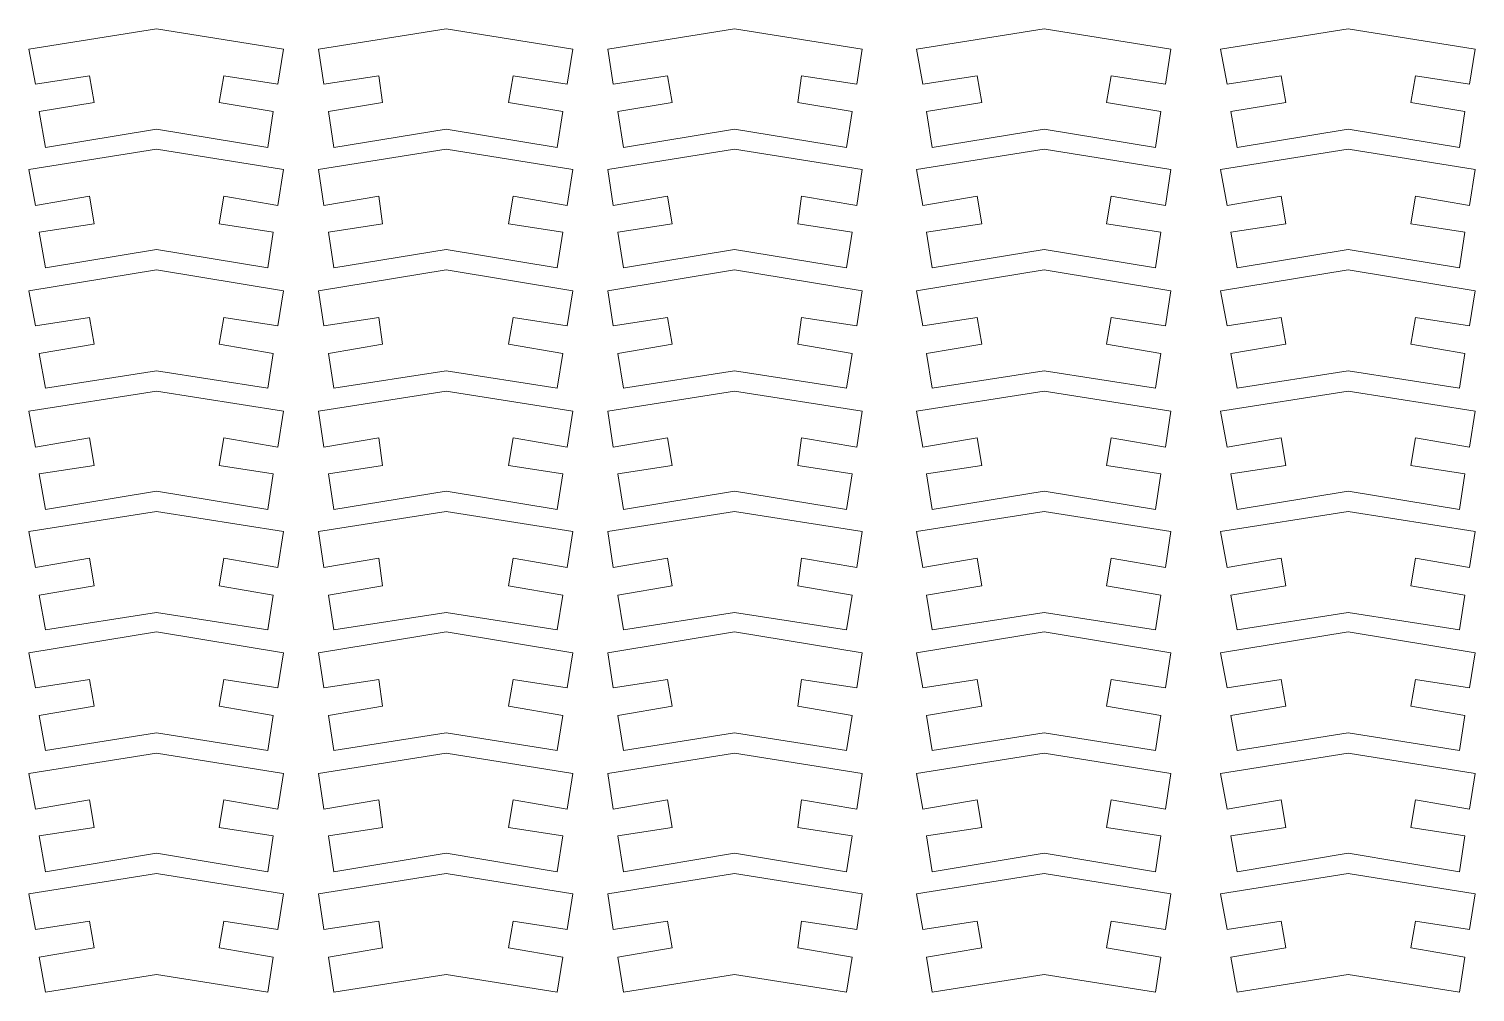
# Model space of a CAD drawing. Header units: centimetres. Extents: x -55.8 to 27.7, y -32.1 to 37.5.
# Drawn here: x 11.93 to 27.67, y 6.29 to 16.77 of the extents above; entities that cross this region are included whole.
import ezdxf

# ---------------------------------------------------------------- set-up
doc = ezdxf.new("R2010")
doc.units = ezdxf.units.CM
doc.header["$MEASUREMENT"] = 0

msp = doc.modelspace()

# ---------------------------------------------------------------- linework, layer by layer
at = {"color": 242, "lineweight": 9}
for points in [[(12.04, 15.875), (12.04, 15.875), (12.64, 15.975), (12.64, 15.975), (12.64, 15.975), (12.64, 15.975), (12.59, 16.265), (12.59, 16.265), (12.59, 16.265), (12.59, 16.265), (12, 16.175), (12, 16.175), (12, 16.175), (12, 16.175), (11.93, 16.555), (11.93, 16.555), (11.93, 16.555), (11.93, 16.555), (13.32, 16.775), (13.32, 16.775), (13.32, 16.775), (13.32, 16.775), (14.7, 16.555), (14.7, 16.555), (14.7, 16.555), (14.7, 16.555), (14.64, 16.175), (14.64, 16.175), (14.64, 16.175), (14.64, 16.175), (14.05, 16.265), (14.05, 16.265), (14.05, 16.265), (14.05, 16.265), (14, 15.975), (14, 15.975), (14, 15.975), (14, 15.975), (14.59, 15.875), (14.59, 15.875), (14.59, 15.875), (14.59, 15.875), (14.53, 15.485), (14.53, 15.485), (14.53, 15.485), (14.53, 15.485), (13.32, 15.685), (13.32, 15.685), (13.32, 15.685), (13.32, 15.685), (12.11, 15.485), (12.11, 15.485), (12.11, 15.485), (12.11, 15.485), (12.04, 15.875), (12.04, 15.875)], [(15.19, 15.875), (15.19, 15.875), (15.78, 15.975), (15.78, 15.975), (15.78, 15.975), (15.78, 15.975), (15.74, 16.265), (15.74, 16.265), (15.74, 16.265), (15.74, 16.265), (15.14, 16.175), (15.14, 16.175), (15.14, 16.175), (15.14, 16.175), (15.08, 16.555), (15.08, 16.555), (15.08, 16.555), (15.08, 16.555), (16.47, 16.775), (16.47, 16.775), (16.47, 16.775), (16.47, 16.775), (17.85, 16.555), (17.85, 16.555), (17.85, 16.555), (17.85, 16.555), (17.79, 16.175), (17.79, 16.175), (17.79, 16.175), (17.79, 16.175), (17.2, 16.265), (17.2, 16.265), (17.2, 16.265), (17.2, 16.265), (17.15, 15.975), (17.15, 15.975), (17.15, 15.975), (17.15, 15.975), (17.74, 15.875), (17.74, 15.875), (17.74, 15.875), (17.74, 15.875), (17.68, 15.485), (17.68, 15.485), (17.68, 15.485), (17.68, 15.485), (16.47, 15.685), (16.47, 15.685), (16.47, 15.685), (16.47, 15.685), (15.25, 15.485), (15.25, 15.485), (15.25, 15.485), (15.25, 15.485), (15.19, 15.875), (15.19, 15.875)], [(18.34, 15.875), (18.34, 15.875), (18.93, 15.975), (18.93, 15.975), (18.93, 15.975), (18.93, 15.975), (18.88, 16.265), (18.88, 16.265), (18.88, 16.265), (18.88, 16.265), (18.29, 16.175), (18.29, 16.175), (18.29, 16.175), (18.29, 16.175), (18.23, 16.555), (18.23, 16.555), (18.23, 16.555), (18.23, 16.555), (19.61, 16.775), (19.61, 16.775), (19.61, 16.775), (19.61, 16.775), (21, 16.555), (21, 16.555), (21, 16.555), (21, 16.555), (20.94, 16.175), (20.94, 16.175), (20.94, 16.175), (20.94, 16.175), (20.34, 16.265), (20.34, 16.265), (20.34, 16.265), (20.34, 16.265), (20.3, 15.975), (20.3, 15.975), (20.3, 15.975), (20.3, 15.975), (20.89, 15.875), (20.89, 15.875), (20.89, 15.875), (20.89, 15.875), (20.83, 15.485), (20.83, 15.485), (20.83, 15.485), (20.83, 15.485), (19.61, 15.685), (19.61, 15.685), (19.61, 15.685), (19.61, 15.685), (18.4, 15.485), (18.4, 15.485), (18.4, 15.485), (18.4, 15.485), (18.34, 15.875), (18.34, 15.875)], [(21.7, 15.875), (21.7, 15.875), (22.3, 15.975), (22.3, 15.975), (22.3, 15.975), (22.3, 15.975), (22.25, 16.265), (22.25, 16.265), (22.25, 16.265), (22.25, 16.265), (21.66, 16.175), (21.66, 16.175), (21.66, 16.175), (21.66, 16.175), (21.59, 16.555), (21.59, 16.555), (21.59, 16.555), (21.59, 16.555), (22.98, 16.775), (22.98, 16.775), (22.98, 16.775), (22.98, 16.775), (24.36, 16.555), (24.36, 16.555), (24.36, 16.555), (24.36, 16.555), (24.3, 16.175), (24.3, 16.175), (24.3, 16.175), (24.3, 16.175), (23.71, 16.265), (23.71, 16.265), (23.71, 16.265), (23.71, 16.265), (23.66, 15.975), (23.66, 15.975), (23.66, 15.975), (23.66, 15.975), (24.25, 15.875), (24.25, 15.875), (24.25, 15.875), (24.25, 15.875), (24.19, 15.485), (24.19, 15.485), (24.19, 15.485), (24.19, 15.485), (22.98, 15.685), (22.98, 15.685), (22.98, 15.685), (22.98, 15.685), (21.76, 15.485), (21.76, 15.485), (21.76, 15.485), (21.76, 15.485), (21.7, 15.875), (21.7, 15.875)], [(25.01, 15.875), (25.01, 15.875), (25.61, 15.975), (25.61, 15.975), (25.61, 15.975), (25.61, 15.975), (25.56, 16.265), (25.56, 16.265), (25.56, 16.265), (25.56, 16.265), (24.97, 16.175), (24.97, 16.175), (24.97, 16.175), (24.97, 16.175), (24.9, 16.555), (24.9, 16.555), (24.9, 16.555), (24.9, 16.555), (26.29, 16.775), (26.29, 16.775), (26.29, 16.775), (26.29, 16.775), (27.67, 16.555), (27.67, 16.555), (27.67, 16.555), (27.67, 16.555), (27.61, 16.175), (27.61, 16.175), (27.61, 16.175), (27.61, 16.175), (27.02, 16.265), (27.02, 16.265), (27.02, 16.265), (27.02, 16.265), (26.97, 15.975), (26.97, 15.975), (26.97, 15.975), (26.97, 15.975), (27.56, 15.875), (27.56, 15.875), (27.56, 15.875), (27.56, 15.875), (27.5, 15.485), (27.5, 15.485), (27.5, 15.485), (27.5, 15.485), (26.29, 15.685), (26.29, 15.685), (26.29, 15.685), (26.29, 15.685), (25.08, 15.485), (25.08, 15.485), (25.08, 15.485), (25.08, 15.485), (25.01, 15.875), (25.01, 15.875)], [(12.04, 14.565), (12.04, 14.565), (12.64, 14.655), (12.64, 14.655), (12.64, 14.655), (12.64, 14.655), (12.59, 14.955), (12.59, 14.955), (12.59, 14.955), (12.59, 14.955), (12, 14.855), (12, 14.855), (12, 14.855), (12, 14.855), (11.93, 15.245), (11.93, 15.245), (11.93, 15.245), (11.93, 15.245), (13.32, 15.465), (13.32, 15.465), (13.32, 15.465), (13.32, 15.465), (14.7, 15.245), (14.7, 15.245), (14.7, 15.245), (14.7, 15.245), (14.64, 14.855), (14.64, 14.855), (14.64, 14.855), (14.64, 14.855), (14.05, 14.955), (14.05, 14.955), (14.05, 14.955), (14.05, 14.955), (14, 14.655), (14, 14.655), (14, 14.655), (14, 14.655), (14.59, 14.565), (14.59, 14.565), (14.59, 14.565), (14.59, 14.565), (14.53, 14.175), (14.53, 14.175), (14.53, 14.175), (14.53, 14.175), (13.32, 14.375), (13.32, 14.375), (13.32, 14.375), (13.32, 14.375), (12.11, 14.175), (12.11, 14.175), (12.11, 14.175), (12.11, 14.175), (12.04, 14.565), (12.04, 14.565)], [(15.19, 14.565), (15.19, 14.565), (15.78, 14.655), (15.78, 14.655), (15.78, 14.655), (15.78, 14.655), (15.74, 14.955), (15.74, 14.955), (15.74, 14.955), (15.74, 14.955), (15.14, 14.855), (15.14, 14.855), (15.14, 14.855), (15.14, 14.855), (15.08, 15.245), (15.08, 15.245), (15.08, 15.245), (15.08, 15.245), (16.47, 15.465), (16.47, 15.465), (16.47, 15.465), (16.47, 15.465), (17.85, 15.245), (17.85, 15.245), (17.85, 15.245), (17.85, 15.245), (17.79, 14.855), (17.79, 14.855), (17.79, 14.855), (17.79, 14.855), (17.2, 14.955), (17.2, 14.955), (17.2, 14.955), (17.2, 14.955), (17.15, 14.655), (17.15, 14.655), (17.15, 14.655), (17.15, 14.655), (17.74, 14.565), (17.74, 14.565), (17.74, 14.565), (17.74, 14.565), (17.68, 14.175), (17.68, 14.175), (17.68, 14.175), (17.68, 14.175), (16.47, 14.375), (16.47, 14.375), (16.47, 14.375), (16.47, 14.375), (15.25, 14.175), (15.25, 14.175), (15.25, 14.175), (15.25, 14.175), (15.19, 14.565), (15.19, 14.565)], [(18.34, 14.565), (18.34, 14.565), (18.93, 14.655), (18.93, 14.655), (18.93, 14.655), (18.93, 14.655), (18.88, 14.955), (18.88, 14.955), (18.88, 14.955), (18.88, 14.955), (18.29, 14.855), (18.29, 14.855), (18.29, 14.855), (18.29, 14.855), (18.23, 15.245), (18.23, 15.245), (18.23, 15.245), (18.23, 15.245), (19.61, 15.465), (19.61, 15.465), (19.61, 15.465), (19.61, 15.465), (21, 15.245), (21, 15.245), (21, 15.245), (21, 15.245), (20.94, 14.855), (20.94, 14.855), (20.94, 14.855), (20.94, 14.855), (20.34, 14.955), (20.34, 14.955), (20.34, 14.955), (20.34, 14.955), (20.3, 14.655), (20.3, 14.655), (20.3, 14.655), (20.3, 14.655), (20.89, 14.565), (20.89, 14.565), (20.89, 14.565), (20.89, 14.565), (20.83, 14.175), (20.83, 14.175), (20.83, 14.175), (20.83, 14.175), (19.61, 14.375), (19.61, 14.375), (19.61, 14.375), (19.61, 14.375), (18.4, 14.175), (18.4, 14.175), (18.4, 14.175), (18.4, 14.175), (18.34, 14.565), (18.34, 14.565)], [(21.7, 14.565), (21.7, 14.565), (22.3, 14.655), (22.3, 14.655), (22.3, 14.655), (22.3, 14.655), (22.25, 14.955), (22.25, 14.955), (22.25, 14.955), (22.25, 14.955), (21.66, 14.855), (21.66, 14.855), (21.66, 14.855), (21.66, 14.855), (21.59, 15.245), (21.59, 15.245), (21.59, 15.245), (21.59, 15.245), (22.98, 15.465), (22.98, 15.465), (22.98, 15.465), (22.98, 15.465), (24.36, 15.245), (24.36, 15.245), (24.36, 15.245), (24.36, 15.245), (24.3, 14.855), (24.3, 14.855), (24.3, 14.855), (24.3, 14.855), (23.71, 14.955), (23.71, 14.955), (23.71, 14.955), (23.71, 14.955), (23.66, 14.655), (23.66, 14.655), (23.66, 14.655), (23.66, 14.655), (24.25, 14.565), (24.25, 14.565), (24.25, 14.565), (24.25, 14.565), (24.19, 14.175), (24.19, 14.175), (24.19, 14.175), (24.19, 14.175), (22.98, 14.375), (22.98, 14.375), (22.98, 14.375), (22.98, 14.375), (21.76, 14.175), (21.76, 14.175), (21.76, 14.175), (21.76, 14.175), (21.7, 14.565), (21.7, 14.565)], [(25.01, 14.565), (25.01, 14.565), (25.61, 14.655), (25.61, 14.655), (25.61, 14.655), (25.61, 14.655), (25.56, 14.955), (25.56, 14.955), (25.56, 14.955), (25.56, 14.955), (24.97, 14.855), (24.97, 14.855), (24.97, 14.855), (24.97, 14.855), (24.9, 15.245), (24.9, 15.245), (24.9, 15.245), (24.9, 15.245), (26.29, 15.465), (26.29, 15.465), (26.29, 15.465), (26.29, 15.465), (27.67, 15.245), (27.67, 15.245), (27.67, 15.245), (27.67, 15.245), (27.61, 14.855), (27.61, 14.855), (27.61, 14.855), (27.61, 14.855), (27.02, 14.955), (27.02, 14.955), (27.02, 14.955), (27.02, 14.955), (26.97, 14.655), (26.97, 14.655), (26.97, 14.655), (26.97, 14.655), (27.56, 14.565), (27.56, 14.565), (27.56, 14.565), (27.56, 14.565), (27.5, 14.175), (27.5, 14.175), (27.5, 14.175), (27.5, 14.175), (26.29, 14.375), (26.29, 14.375), (26.29, 14.375), (26.29, 14.375), (25.08, 14.175), (25.08, 14.175), (25.08, 14.175), (25.08, 14.175), (25.01, 14.565), (25.01, 14.565)], [(12.04, 13.245), (12.04, 13.245), (12.64, 13.345), (12.64, 13.345), (12.64, 13.345), (12.64, 13.345), (12.59, 13.635), (12.59, 13.635), (12.59, 13.635), (12.59, 13.635), (12, 13.545), (12, 13.545), (12, 13.545), (12, 13.545), (11.93, 13.925), (11.93, 13.925), (11.93, 13.925), (11.93, 13.925), (13.32, 14.155), (13.32, 14.155), (13.32, 14.155), (13.32, 14.155), (14.7, 13.925), (14.7, 13.925), (14.7, 13.925), (14.7, 13.925), (14.64, 13.545), (14.64, 13.545), (14.64, 13.545), (14.64, 13.545), (14.05, 13.635), (14.05, 13.635), (14.05, 13.635), (14.05, 13.635), (14, 13.345), (14, 13.345), (14, 13.345), (14, 13.345), (14.59, 13.245), (14.59, 13.245), (14.59, 13.245), (14.59, 13.245), (14.53, 12.865), (14.53, 12.865), (14.53, 12.865), (14.53, 12.865), (13.32, 13.055), (13.32, 13.055), (13.32, 13.055), (13.32, 13.055), (12.11, 12.865), (12.11, 12.865), (12.11, 12.865), (12.11, 12.865), (12.04, 13.245), (12.04, 13.245)], [(15.19, 13.245), (15.19, 13.245), (15.78, 13.345), (15.78, 13.345), (15.78, 13.345), (15.78, 13.345), (15.74, 13.635), (15.74, 13.635), (15.74, 13.635), (15.74, 13.635), (15.14, 13.545), (15.14, 13.545), (15.14, 13.545), (15.14, 13.545), (15.08, 13.925), (15.08, 13.925), (15.08, 13.925), (15.08, 13.925), (16.47, 14.155), (16.47, 14.155), (16.47, 14.155), (16.47, 14.155), (17.85, 13.925), (17.85, 13.925), (17.85, 13.925), (17.85, 13.925), (17.79, 13.545), (17.79, 13.545), (17.79, 13.545), (17.79, 13.545), (17.2, 13.635), (17.2, 13.635), (17.2, 13.635), (17.2, 13.635), (17.15, 13.345), (17.15, 13.345), (17.15, 13.345), (17.15, 13.345), (17.74, 13.245), (17.74, 13.245), (17.74, 13.245), (17.74, 13.245), (17.68, 12.865), (17.68, 12.865), (17.68, 12.865), (17.68, 12.865), (16.47, 13.055), (16.47, 13.055), (16.47, 13.055), (16.47, 13.055), (15.25, 12.865), (15.25, 12.865), (15.25, 12.865), (15.25, 12.865), (15.19, 13.245), (15.19, 13.245)], [(18.34, 13.245), (18.34, 13.245), (18.93, 13.345), (18.93, 13.345), (18.93, 13.345), (18.93, 13.345), (18.88, 13.635), (18.88, 13.635), (18.88, 13.635), (18.88, 13.635), (18.29, 13.545), (18.29, 13.545), (18.29, 13.545), (18.29, 13.545), (18.23, 13.925), (18.23, 13.925), (18.23, 13.925), (18.23, 13.925), (19.61, 14.155), (19.61, 14.155), (19.61, 14.155), (19.61, 14.155), (21, 13.925), (21, 13.925), (21, 13.925), (21, 13.925), (20.94, 13.545), (20.94, 13.545), (20.94, 13.545), (20.94, 13.545), (20.34, 13.635), (20.34, 13.635), (20.34, 13.635), (20.34, 13.635), (20.3, 13.345), (20.3, 13.345), (20.3, 13.345), (20.3, 13.345), (20.89, 13.245), (20.89, 13.245), (20.89, 13.245), (20.89, 13.245), (20.83, 12.865), (20.83, 12.865), (20.83, 12.865), (20.83, 12.865), (19.61, 13.055), (19.61, 13.055), (19.61, 13.055), (19.61, 13.055), (18.4, 12.865), (18.4, 12.865), (18.4, 12.865), (18.4, 12.865), (18.34, 13.245), (18.34, 13.245)], [(21.7, 13.245), (21.7, 13.245), (22.3, 13.345), (22.3, 13.345), (22.3, 13.345), (22.3, 13.345), (22.25, 13.635), (22.25, 13.635), (22.25, 13.635), (22.25, 13.635), (21.66, 13.545), (21.66, 13.545), (21.66, 13.545), (21.66, 13.545), (21.59, 13.925), (21.59, 13.925), (21.59, 13.925), (21.59, 13.925), (22.98, 14.155), (22.98, 14.155), (22.98, 14.155), (22.98, 14.155), (24.36, 13.925), (24.36, 13.925), (24.36, 13.925), (24.36, 13.925), (24.3, 13.545), (24.3, 13.545), (24.3, 13.545), (24.3, 13.545), (23.71, 13.635), (23.71, 13.635), (23.71, 13.635), (23.71, 13.635), (23.66, 13.345), (23.66, 13.345), (23.66, 13.345), (23.66, 13.345), (24.25, 13.245), (24.25, 13.245), (24.25, 13.245), (24.25, 13.245), (24.19, 12.865), (24.19, 12.865), (24.19, 12.865), (24.19, 12.865), (22.98, 13.055), (22.98, 13.055), (22.98, 13.055), (22.98, 13.055), (21.76, 12.865), (21.76, 12.865), (21.76, 12.865), (21.76, 12.865), (21.7, 13.245), (21.7, 13.245)], [(25.01, 13.245), (25.01, 13.245), (25.61, 13.345), (25.61, 13.345), (25.61, 13.345), (25.61, 13.345), (25.56, 13.635), (25.56, 13.635), (25.56, 13.635), (25.56, 13.635), (24.97, 13.545), (24.97, 13.545), (24.97, 13.545), (24.97, 13.545), (24.9, 13.925), (24.9, 13.925), (24.9, 13.925), (24.9, 13.925), (26.29, 14.155), (26.29, 14.155), (26.29, 14.155), (26.29, 14.155), (27.67, 13.925), (27.67, 13.925), (27.67, 13.925), (27.67, 13.925), (27.61, 13.545), (27.61, 13.545), (27.61, 13.545), (27.61, 13.545), (27.02, 13.635), (27.02, 13.635), (27.02, 13.635), (27.02, 13.635), (26.97, 13.345), (26.97, 13.345), (26.97, 13.345), (26.97, 13.345), (27.56, 13.245), (27.56, 13.245), (27.56, 13.245), (27.56, 13.245), (27.5, 12.865), (27.5, 12.865), (27.5, 12.865), (27.5, 12.865), (26.29, 13.055), (26.29, 13.055), (26.29, 13.055), (26.29, 13.055), (25.08, 12.865), (25.08, 12.865), (25.08, 12.865), (25.08, 12.865), (25.01, 13.245), (25.01, 13.245)], [(12.04, 11.935), (12.04, 11.935), (12.64, 12.025), (12.64, 12.025), (12.64, 12.025), (12.64, 12.025), (12.59, 12.325), (12.59, 12.325), (12.59, 12.325), (12.59, 12.325), (12, 12.225), (12, 12.225), (12, 12.225), (12, 12.225), (11.93, 12.615), (11.93, 12.615), (11.93, 12.615), (11.93, 12.615), (13.32, 12.835), (13.32, 12.835), (13.32, 12.835), (13.32, 12.835), (14.7, 12.615), (14.7, 12.615), (14.7, 12.615), (14.7, 12.615), (14.64, 12.225), (14.64, 12.225), (14.64, 12.225), (14.64, 12.225), (14.05, 12.325), (14.05, 12.325), (14.05, 12.325), (14.05, 12.325), (14, 12.025), (14, 12.025), (14, 12.025), (14, 12.025), (14.59, 11.935), (14.59, 11.935), (14.59, 11.935), (14.59, 11.935), (14.53, 11.545), (14.53, 11.545), (14.53, 11.545), (14.53, 11.545), (13.32, 11.745), (13.32, 11.745), (13.32, 11.745), (13.32, 11.745), (12.11, 11.545), (12.11, 11.545), (12.11, 11.545), (12.11, 11.545), (12.04, 11.935), (12.04, 11.935)], [(15.19, 11.935), (15.19, 11.935), (15.78, 12.025), (15.78, 12.025), (15.78, 12.025), (15.78, 12.025), (15.74, 12.325), (15.74, 12.325), (15.74, 12.325), (15.74, 12.325), (15.14, 12.225), (15.14, 12.225), (15.14, 12.225), (15.14, 12.225), (15.08, 12.615), (15.08, 12.615), (15.08, 12.615), (15.08, 12.615), (16.47, 12.835), (16.47, 12.835), (16.47, 12.835), (16.47, 12.835), (17.85, 12.615), (17.85, 12.615), (17.85, 12.615), (17.85, 12.615), (17.79, 12.225), (17.79, 12.225), (17.79, 12.225), (17.79, 12.225), (17.2, 12.325), (17.2, 12.325), (17.2, 12.325), (17.2, 12.325), (17.15, 12.025), (17.15, 12.025), (17.15, 12.025), (17.15, 12.025), (17.74, 11.935), (17.74, 11.935), (17.74, 11.935), (17.74, 11.935), (17.68, 11.545), (17.68, 11.545), (17.68, 11.545), (17.68, 11.545), (16.47, 11.745), (16.47, 11.745), (16.47, 11.745), (16.47, 11.745), (15.25, 11.545), (15.25, 11.545), (15.25, 11.545), (15.25, 11.545), (15.19, 11.935), (15.19, 11.935)], [(18.34, 11.935), (18.34, 11.935), (18.93, 12.025), (18.93, 12.025), (18.93, 12.025), (18.93, 12.025), (18.88, 12.325), (18.88, 12.325), (18.88, 12.325), (18.88, 12.325), (18.29, 12.225), (18.29, 12.225), (18.29, 12.225), (18.29, 12.225), (18.23, 12.615), (18.23, 12.615), (18.23, 12.615), (18.23, 12.615), (19.61, 12.835), (19.61, 12.835), (19.61, 12.835), (19.61, 12.835), (21, 12.615), (21, 12.615), (21, 12.615), (21, 12.615), (20.94, 12.225), (20.94, 12.225), (20.94, 12.225), (20.94, 12.225), (20.34, 12.325), (20.34, 12.325), (20.34, 12.325), (20.34, 12.325), (20.3, 12.025), (20.3, 12.025), (20.3, 12.025), (20.3, 12.025), (20.89, 11.935), (20.89, 11.935), (20.89, 11.935), (20.89, 11.935), (20.83, 11.545), (20.83, 11.545), (20.83, 11.545), (20.83, 11.545), (19.61, 11.745), (19.61, 11.745), (19.61, 11.745), (19.61, 11.745), (18.4, 11.545), (18.4, 11.545), (18.4, 11.545), (18.4, 11.545), (18.34, 11.935), (18.34, 11.935)], [(21.7, 11.935), (21.7, 11.935), (22.3, 12.025), (22.3, 12.025), (22.3, 12.025), (22.3, 12.025), (22.25, 12.325), (22.25, 12.325), (22.25, 12.325), (22.25, 12.325), (21.66, 12.225), (21.66, 12.225), (21.66, 12.225), (21.66, 12.225), (21.59, 12.615), (21.59, 12.615), (21.59, 12.615), (21.59, 12.615), (22.98, 12.835), (22.98, 12.835), (22.98, 12.835), (22.98, 12.835), (24.36, 12.615), (24.36, 12.615), (24.36, 12.615), (24.36, 12.615), (24.3, 12.225), (24.3, 12.225), (24.3, 12.225), (24.3, 12.225), (23.71, 12.325), (23.71, 12.325), (23.71, 12.325), (23.71, 12.325), (23.66, 12.025), (23.66, 12.025), (23.66, 12.025), (23.66, 12.025), (24.25, 11.935), (24.25, 11.935), (24.25, 11.935), (24.25, 11.935), (24.19, 11.545), (24.19, 11.545), (24.19, 11.545), (24.19, 11.545), (22.98, 11.745), (22.98, 11.745), (22.98, 11.745), (22.98, 11.745), (21.76, 11.545), (21.76, 11.545), (21.76, 11.545), (21.76, 11.545), (21.7, 11.935), (21.7, 11.935)], [(25.01, 11.935), (25.01, 11.935), (25.61, 12.025), (25.61, 12.025), (25.61, 12.025), (25.61, 12.025), (25.56, 12.325), (25.56, 12.325), (25.56, 12.325), (25.56, 12.325), (24.97, 12.225), (24.97, 12.225), (24.97, 12.225), (24.97, 12.225), (24.9, 12.615), (24.9, 12.615), (24.9, 12.615), (24.9, 12.615), (26.29, 12.835), (26.29, 12.835), (26.29, 12.835), (26.29, 12.835), (27.67, 12.615), (27.67, 12.615), (27.67, 12.615), (27.67, 12.615), (27.61, 12.225), (27.61, 12.225), (27.61, 12.225), (27.61, 12.225), (27.02, 12.325), (27.02, 12.325), (27.02, 12.325), (27.02, 12.325), (26.97, 12.025), (26.97, 12.025), (26.97, 12.025), (26.97, 12.025), (27.56, 11.935), (27.56, 11.935), (27.56, 11.935), (27.56, 11.935), (27.5, 11.545), (27.5, 11.545), (27.5, 11.545), (27.5, 11.545), (26.29, 11.745), (26.29, 11.745), (26.29, 11.745), (26.29, 11.745), (25.08, 11.545), (25.08, 11.545), (25.08, 11.545), (25.08, 11.545), (25.01, 11.935), (25.01, 11.935)], [(12.04, 10.615), (12.04, 10.615), (12.64, 10.715), (12.64, 10.715), (12.64, 10.715), (12.64, 10.715), (12.59, 11.015), (12.59, 11.015), (12.59, 11.015), (12.59, 11.015), (12, 10.915), (12, 10.915), (12, 10.915), (12, 10.915), (11.93, 11.305), (11.93, 11.305), (11.93, 11.305), (11.93, 11.305), (13.32, 11.525), (13.32, 11.525), (13.32, 11.525), (13.32, 11.525), (14.7, 11.305), (14.7, 11.305), (14.7, 11.305), (14.7, 11.305), (14.64, 10.915), (14.64, 10.915), (14.64, 10.915), (14.64, 10.915), (14.05, 11.015), (14.05, 11.015), (14.05, 11.015), (14.05, 11.015), (14, 10.715), (14, 10.715), (14, 10.715), (14, 10.715), (14.59, 10.615), (14.59, 10.615), (14.59, 10.615), (14.59, 10.615), (14.53, 10.235), (14.53, 10.235), (14.53, 10.235), (14.53, 10.235), (13.32, 10.425), (13.32, 10.425), (13.32, 10.425), (13.32, 10.425), (12.11, 10.235), (12.11, 10.235), (12.11, 10.235), (12.11, 10.235), (12.04, 10.615), (12.04, 10.615)], [(15.19, 10.615), (15.19, 10.615), (15.78, 10.715), (15.78, 10.715), (15.78, 10.715), (15.78, 10.715), (15.74, 11.015), (15.74, 11.015), (15.74, 11.015), (15.74, 11.015), (15.14, 10.915), (15.14, 10.915), (15.14, 10.915), (15.14, 10.915), (15.08, 11.305), (15.08, 11.305), (15.08, 11.305), (15.08, 11.305), (16.47, 11.525), (16.47, 11.525), (16.47, 11.525), (16.47, 11.525), (17.85, 11.305), (17.85, 11.305), (17.85, 11.305), (17.85, 11.305), (17.79, 10.915), (17.79, 10.915), (17.79, 10.915), (17.79, 10.915), (17.2, 11.015), (17.2, 11.015), (17.2, 11.015), (17.2, 11.015), (17.15, 10.715), (17.15, 10.715), (17.15, 10.715), (17.15, 10.715), (17.74, 10.615), (17.74, 10.615), (17.74, 10.615), (17.74, 10.615), (17.68, 10.235), (17.68, 10.235), (17.68, 10.235), (17.68, 10.235), (16.47, 10.425), (16.47, 10.425), (16.47, 10.425), (16.47, 10.425), (15.25, 10.235), (15.25, 10.235), (15.25, 10.235), (15.25, 10.235), (15.19, 10.615), (15.19, 10.615)], [(18.34, 10.615), (18.34, 10.615), (18.93, 10.715), (18.93, 10.715), (18.93, 10.715), (18.93, 10.715), (18.88, 11.015), (18.88, 11.015), (18.88, 11.015), (18.88, 11.015), (18.29, 10.915), (18.29, 10.915), (18.29, 10.915), (18.29, 10.915), (18.23, 11.305), (18.23, 11.305), (18.23, 11.305), (18.23, 11.305), (19.61, 11.525), (19.61, 11.525), (19.61, 11.525), (19.61, 11.525), (21, 11.305), (21, 11.305), (21, 11.305), (21, 11.305), (20.94, 10.915), (20.94, 10.915), (20.94, 10.915), (20.94, 10.915), (20.34, 11.015), (20.34, 11.015), (20.34, 11.015), (20.34, 11.015), (20.3, 10.715), (20.3, 10.715), (20.3, 10.715), (20.3, 10.715), (20.89, 10.615), (20.89, 10.615), (20.89, 10.615), (20.89, 10.615), (20.83, 10.235), (20.83, 10.235), (20.83, 10.235), (20.83, 10.235), (19.61, 10.425), (19.61, 10.425), (19.61, 10.425), (19.61, 10.425), (18.4, 10.235), (18.4, 10.235), (18.4, 10.235), (18.4, 10.235), (18.34, 10.615), (18.34, 10.615)], [(21.7, 10.615), (21.7, 10.615), (22.3, 10.715), (22.3, 10.715), (22.3, 10.715), (22.3, 10.715), (22.25, 11.015), (22.25, 11.015), (22.25, 11.015), (22.25, 11.015), (21.66, 10.915), (21.66, 10.915), (21.66, 10.915), (21.66, 10.915), (21.59, 11.305), (21.59, 11.305), (21.59, 11.305), (21.59, 11.305), (22.98, 11.525), (22.98, 11.525), (22.98, 11.525), (22.98, 11.525), (24.36, 11.305), (24.36, 11.305), (24.36, 11.305), (24.36, 11.305), (24.3, 10.915), (24.3, 10.915), (24.3, 10.915), (24.3, 10.915), (23.71, 11.015), (23.71, 11.015), (23.71, 11.015), (23.71, 11.015), (23.66, 10.715), (23.66, 10.715), (23.66, 10.715), (23.66, 10.715), (24.25, 10.615), (24.25, 10.615), (24.25, 10.615), (24.25, 10.615), (24.19, 10.235), (24.19, 10.235), (24.19, 10.235), (24.19, 10.235), (22.98, 10.425), (22.98, 10.425), (22.98, 10.425), (22.98, 10.425), (21.76, 10.235), (21.76, 10.235), (21.76, 10.235), (21.76, 10.235), (21.7, 10.615), (21.7, 10.615)], [(25.01, 10.615), (25.01, 10.615), (25.61, 10.715), (25.61, 10.715), (25.61, 10.715), (25.61, 10.715), (25.56, 11.015), (25.56, 11.015), (25.56, 11.015), (25.56, 11.015), (24.97, 10.915), (24.97, 10.915), (24.97, 10.915), (24.97, 10.915), (24.9, 11.305), (24.9, 11.305), (24.9, 11.305), (24.9, 11.305), (26.29, 11.525), (26.29, 11.525), (26.29, 11.525), (26.29, 11.525), (27.67, 11.305), (27.67, 11.305), (27.67, 11.305), (27.67, 11.305), (27.61, 10.915), (27.61, 10.915), (27.61, 10.915), (27.61, 10.915), (27.02, 11.015), (27.02, 11.015), (27.02, 11.015), (27.02, 11.015), (26.97, 10.715), (26.97, 10.715), (26.97, 10.715), (26.97, 10.715), (27.56, 10.615), (27.56, 10.615), (27.56, 10.615), (27.56, 10.615), (27.5, 10.235), (27.5, 10.235), (27.5, 10.235), (27.5, 10.235), (26.29, 10.425), (26.29, 10.425), (26.29, 10.425), (26.29, 10.425), (25.08, 10.235), (25.08, 10.235), (25.08, 10.235), (25.08, 10.235), (25.01, 10.615), (25.01, 10.615)], [(12.04, 9.305), (12.04, 9.305), (12.64, 9.405), (12.64, 9.405), (12.64, 9.405), (12.64, 9.405), (12.59, 9.695), (12.59, 9.695), (12.59, 9.695), (12.59, 9.695), (12, 9.605), (12, 9.605), (12, 9.605), (12, 9.605), (11.93, 9.985), (11.93, 9.985), (11.93, 9.985), (11.93, 9.985), (13.32, 10.215), (13.32, 10.215), (13.32, 10.215), (13.32, 10.215), (14.7, 9.985), (14.7, 9.985), (14.7, 9.985), (14.7, 9.985), (14.64, 9.605), (14.64, 9.605), (14.64, 9.605), (14.64, 9.605), (14.05, 9.695), (14.05, 9.695), (14.05, 9.695), (14.05, 9.695), (14, 9.405), (14, 9.405), (14, 9.405), (14, 9.405), (14.59, 9.305), (14.59, 9.305), (14.59, 9.305), (14.59, 9.305), (14.53, 8.925), (14.53, 8.925), (14.53, 8.925), (14.53, 8.925), (13.32, 9.115), (13.32, 9.115), (13.32, 9.115), (13.32, 9.115), (12.11, 8.925), (12.11, 8.925), (12.11, 8.925), (12.11, 8.925), (12.04, 9.305), (12.04, 9.305)], [(15.19, 9.305), (15.19, 9.305), (15.78, 9.405), (15.78, 9.405), (15.78, 9.405), (15.78, 9.405), (15.74, 9.695), (15.74, 9.695), (15.74, 9.695), (15.74, 9.695), (15.14, 9.605), (15.14, 9.605), (15.14, 9.605), (15.14, 9.605), (15.08, 9.985), (15.08, 9.985), (15.08, 9.985), (15.08, 9.985), (16.47, 10.215), (16.47, 10.215), (16.47, 10.215), (16.47, 10.215), (17.85, 9.985), (17.85, 9.985), (17.85, 9.985), (17.85, 9.985), (17.79, 9.605), (17.79, 9.605), (17.79, 9.605), (17.79, 9.605), (17.2, 9.695), (17.2, 9.695), (17.2, 9.695), (17.2, 9.695), (17.15, 9.405), (17.15, 9.405), (17.15, 9.405), (17.15, 9.405), (17.74, 9.305), (17.74, 9.305), (17.74, 9.305), (17.74, 9.305), (17.68, 8.925), (17.68, 8.925), (17.68, 8.925), (17.68, 8.925), (16.47, 9.115), (16.47, 9.115), (16.47, 9.115), (16.47, 9.115), (15.25, 8.925), (15.25, 8.925), (15.25, 8.925), (15.25, 8.925), (15.19, 9.305), (15.19, 9.305)], [(18.34, 9.305), (18.34, 9.305), (18.93, 9.405), (18.93, 9.405), (18.93, 9.405), (18.93, 9.405), (18.88, 9.695), (18.88, 9.695), (18.88, 9.695), (18.88, 9.695), (18.29, 9.605), (18.29, 9.605), (18.29, 9.605), (18.29, 9.605), (18.23, 9.985), (18.23, 9.985), (18.23, 9.985), (18.23, 9.985), (19.61, 10.215), (19.61, 10.215), (19.61, 10.215), (19.61, 10.215), (21, 9.985), (21, 9.985), (21, 9.985), (21, 9.985), (20.94, 9.605), (20.94, 9.605), (20.94, 9.605), (20.94, 9.605), (20.34, 9.695), (20.34, 9.695), (20.34, 9.695), (20.34, 9.695), (20.3, 9.405), (20.3, 9.405), (20.3, 9.405), (20.3, 9.405), (20.89, 9.305), (20.89, 9.305), (20.89, 9.305), (20.89, 9.305), (20.83, 8.925), (20.83, 8.925), (20.83, 8.925), (20.83, 8.925), (19.61, 9.115), (19.61, 9.115), (19.61, 9.115), (19.61, 9.115), (18.4, 8.925), (18.4, 8.925), (18.4, 8.925), (18.4, 8.925), (18.34, 9.305), (18.34, 9.305)], [(21.7, 9.305), (21.7, 9.305), (22.3, 9.405), (22.3, 9.405), (22.3, 9.405), (22.3, 9.405), (22.25, 9.695), (22.25, 9.695), (22.25, 9.695), (22.25, 9.695), (21.66, 9.605), (21.66, 9.605), (21.66, 9.605), (21.66, 9.605), (21.59, 9.985), (21.59, 9.985), (21.59, 9.985), (21.59, 9.985), (22.98, 10.215), (22.98, 10.215), (22.98, 10.215), (22.98, 10.215), (24.36, 9.985), (24.36, 9.985), (24.36, 9.985), (24.36, 9.985), (24.3, 9.605), (24.3, 9.605), (24.3, 9.605), (24.3, 9.605), (23.71, 9.695), (23.71, 9.695), (23.71, 9.695), (23.71, 9.695), (23.66, 9.405), (23.66, 9.405), (23.66, 9.405), (23.66, 9.405), (24.25, 9.305), (24.25, 9.305), (24.25, 9.305), (24.25, 9.305), (24.19, 8.925), (24.19, 8.925), (24.19, 8.925), (24.19, 8.925), (22.98, 9.115), (22.98, 9.115), (22.98, 9.115), (22.98, 9.115), (21.76, 8.925), (21.76, 8.925), (21.76, 8.925), (21.76, 8.925), (21.7, 9.305), (21.7, 9.305)], [(25.01, 9.305), (25.01, 9.305), (25.61, 9.405), (25.61, 9.405), (25.61, 9.405), (25.61, 9.405), (25.56, 9.695), (25.56, 9.695), (25.56, 9.695), (25.56, 9.695), (24.97, 9.605), (24.97, 9.605), (24.97, 9.605), (24.97, 9.605), (24.9, 9.985), (24.9, 9.985), (24.9, 9.985), (24.9, 9.985), (26.29, 10.215), (26.29, 10.215), (26.29, 10.215), (26.29, 10.215), (27.67, 9.985), (27.67, 9.985), (27.67, 9.985), (27.67, 9.985), (27.61, 9.605), (27.61, 9.605), (27.61, 9.605), (27.61, 9.605), (27.02, 9.695), (27.02, 9.695), (27.02, 9.695), (27.02, 9.695), (26.97, 9.405), (26.97, 9.405), (26.97, 9.405), (26.97, 9.405), (27.56, 9.305), (27.56, 9.305), (27.56, 9.305), (27.56, 9.305), (27.5, 8.925), (27.5, 8.925), (27.5, 8.925), (27.5, 8.925), (26.29, 9.115), (26.29, 9.115), (26.29, 9.115), (26.29, 9.115), (25.08, 8.925), (25.08, 8.925), (25.08, 8.925), (25.08, 8.925), (25.01, 9.305), (25.01, 9.305)], [(12.04, 7.995), (12.04, 7.995), (12.64, 8.085), (12.64, 8.085), (12.64, 8.085), (12.64, 8.085), (12.59, 8.385), (12.59, 8.385), (12.59, 8.385), (12.59, 8.385), (12, 8.285), (12, 8.285), (12, 8.285), (12, 8.285), (11.93, 8.675), (11.93, 8.675), (11.93, 8.675), (11.93, 8.675), (13.32, 8.895), (13.32, 8.895), (13.32, 8.895), (13.32, 8.895), (14.7, 8.675), (14.7, 8.675), (14.7, 8.675), (14.7, 8.675), (14.64, 8.285), (14.64, 8.285), (14.64, 8.285), (14.64, 8.285), (14.05, 8.385), (14.05, 8.385), (14.05, 8.385), (14.05, 8.385), (14, 8.085), (14, 8.085), (14, 8.085), (14, 8.085), (14.59, 7.995), (14.59, 7.995), (14.59, 7.995), (14.59, 7.995), (14.53, 7.605), (14.53, 7.605), (14.53, 7.605), (14.53, 7.605), (13.32, 7.805), (13.32, 7.805), (13.32, 7.805), (13.32, 7.805), (12.11, 7.605), (12.11, 7.605), (12.11, 7.605), (12.11, 7.605), (12.04, 7.995), (12.04, 7.995)], [(15.19, 7.995), (15.19, 7.995), (15.78, 8.085), (15.78, 8.085), (15.78, 8.085), (15.78, 8.085), (15.74, 8.385), (15.74, 8.385), (15.74, 8.385), (15.74, 8.385), (15.14, 8.285), (15.14, 8.285), (15.14, 8.285), (15.14, 8.285), (15.08, 8.675), (15.08, 8.675), (15.08, 8.675), (15.08, 8.675), (16.47, 8.895), (16.47, 8.895), (16.47, 8.895), (16.47, 8.895), (17.85, 8.675), (17.85, 8.675), (17.85, 8.675), (17.85, 8.675), (17.79, 8.285), (17.79, 8.285), (17.79, 8.285), (17.79, 8.285), (17.2, 8.385), (17.2, 8.385), (17.2, 8.385), (17.2, 8.385), (17.15, 8.085), (17.15, 8.085), (17.15, 8.085), (17.15, 8.085), (17.74, 7.995), (17.74, 7.995), (17.74, 7.995), (17.74, 7.995), (17.68, 7.605), (17.68, 7.605), (17.68, 7.605), (17.68, 7.605), (16.47, 7.805), (16.47, 7.805), (16.47, 7.805), (16.47, 7.805), (15.25, 7.605), (15.25, 7.605), (15.25, 7.605), (15.25, 7.605), (15.19, 7.995), (15.19, 7.995)], [(18.34, 7.995), (18.34, 7.995), (18.93, 8.085), (18.93, 8.085), (18.93, 8.085), (18.93, 8.085), (18.88, 8.385), (18.88, 8.385), (18.88, 8.385), (18.88, 8.385), (18.29, 8.285), (18.29, 8.285), (18.29, 8.285), (18.29, 8.285), (18.23, 8.675), (18.23, 8.675), (18.23, 8.675), (18.23, 8.675), (19.61, 8.895), (19.61, 8.895), (19.61, 8.895), (19.61, 8.895), (21, 8.675), (21, 8.675), (21, 8.675), (21, 8.675), (20.94, 8.285), (20.94, 8.285), (20.94, 8.285), (20.94, 8.285), (20.34, 8.385), (20.34, 8.385), (20.34, 8.385), (20.34, 8.385), (20.3, 8.085), (20.3, 8.085), (20.3, 8.085), (20.3, 8.085), (20.89, 7.995), (20.89, 7.995), (20.89, 7.995), (20.89, 7.995), (20.83, 7.605), (20.83, 7.605), (20.83, 7.605), (20.83, 7.605), (19.61, 7.805), (19.61, 7.805), (19.61, 7.805), (19.61, 7.805), (18.4, 7.605), (18.4, 7.605), (18.4, 7.605), (18.4, 7.605), (18.34, 7.995), (18.34, 7.995)], [(21.7, 7.995), (21.7, 7.995), (22.3, 8.085), (22.3, 8.085), (22.3, 8.085), (22.3, 8.085), (22.25, 8.385), (22.25, 8.385), (22.25, 8.385), (22.25, 8.385), (21.66, 8.285), (21.66, 8.285), (21.66, 8.285), (21.66, 8.285), (21.59, 8.675), (21.59, 8.675), (21.59, 8.675), (21.59, 8.675), (22.98, 8.895), (22.98, 8.895), (22.98, 8.895), (22.98, 8.895), (24.36, 8.675), (24.36, 8.675), (24.36, 8.675), (24.36, 8.675), (24.3, 8.285), (24.3, 8.285), (24.3, 8.285), (24.3, 8.285), (23.71, 8.385), (23.71, 8.385), (23.71, 8.385), (23.71, 8.385), (23.66, 8.085), (23.66, 8.085), (23.66, 8.085), (23.66, 8.085), (24.25, 7.995), (24.25, 7.995), (24.25, 7.995), (24.25, 7.995), (24.19, 7.605), (24.19, 7.605), (24.19, 7.605), (24.19, 7.605), (22.98, 7.805), (22.98, 7.805), (22.98, 7.805), (22.98, 7.805), (21.76, 7.605), (21.76, 7.605), (21.76, 7.605), (21.76, 7.605), (21.7, 7.995), (21.7, 7.995)], [(25.01, 7.995), (25.01, 7.995), (25.61, 8.085), (25.61, 8.085), (25.61, 8.085), (25.61, 8.085), (25.56, 8.385), (25.56, 8.385), (25.56, 8.385), (25.56, 8.385), (24.97, 8.285), (24.97, 8.285), (24.97, 8.285), (24.97, 8.285), (24.9, 8.675), (24.9, 8.675), (24.9, 8.675), (24.9, 8.675), (26.29, 8.895), (26.29, 8.895), (26.29, 8.895), (26.29, 8.895), (27.67, 8.675), (27.67, 8.675), (27.67, 8.675), (27.67, 8.675), (27.61, 8.285), (27.61, 8.285), (27.61, 8.285), (27.61, 8.285), (27.02, 8.385), (27.02, 8.385), (27.02, 8.385), (27.02, 8.385), (26.97, 8.085), (26.97, 8.085), (26.97, 8.085), (26.97, 8.085), (27.56, 7.995), (27.56, 7.995), (27.56, 7.995), (27.56, 7.995), (27.5, 7.605), (27.5, 7.605), (27.5, 7.605), (27.5, 7.605), (26.29, 7.805), (26.29, 7.805), (26.29, 7.805), (26.29, 7.805), (25.08, 7.605), (25.08, 7.605), (25.08, 7.605), (25.08, 7.605), (25.01, 7.995), (25.01, 7.995)], [(12.04, 6.675), (12.04, 6.675), (12.64, 6.775), (12.64, 6.775), (12.64, 6.775), (12.64, 6.775), (12.59, 7.065), (12.59, 7.065), (12.59, 7.065), (12.59, 7.065), (12, 6.975), (12, 6.975), (12, 6.975), (12, 6.975), (11.93, 7.365), (11.93, 7.365), (11.93, 7.365), (11.93, 7.365), (13.32, 7.585), (13.32, 7.585), (13.32, 7.585), (13.32, 7.585), (14.7, 7.365), (14.7, 7.365), (14.7, 7.365), (14.7, 7.365), (14.64, 6.975), (14.64, 6.975), (14.64, 6.975), (14.64, 6.975), (14.05, 7.065), (14.05, 7.065), (14.05, 7.065), (14.05, 7.065), (14, 6.775), (14, 6.775), (14, 6.775), (14, 6.775), (14.59, 6.675), (14.59, 6.675), (14.59, 6.675), (14.59, 6.675), (14.53, 6.295), (14.53, 6.295), (14.53, 6.295), (14.53, 6.295), (13.32, 6.485), (13.32, 6.485), (13.32, 6.485), (13.32, 6.485), (12.11, 6.295), (12.11, 6.295), (12.11, 6.295), (12.11, 6.295), (12.04, 6.675), (12.04, 6.675)], [(15.19, 6.675), (15.19, 6.675), (15.78, 6.775), (15.78, 6.775), (15.78, 6.775), (15.78, 6.775), (15.74, 7.065), (15.74, 7.065), (15.74, 7.065), (15.74, 7.065), (15.14, 6.975), (15.14, 6.975), (15.14, 6.975), (15.14, 6.975), (15.08, 7.365), (15.08, 7.365), (15.08, 7.365), (15.08, 7.365), (16.47, 7.585), (16.47, 7.585), (16.47, 7.585), (16.47, 7.585), (17.85, 7.365), (17.85, 7.365), (17.85, 7.365), (17.85, 7.365), (17.79, 6.975), (17.79, 6.975), (17.79, 6.975), (17.79, 6.975), (17.2, 7.065), (17.2, 7.065), (17.2, 7.065), (17.2, 7.065), (17.15, 6.775), (17.15, 6.775), (17.15, 6.775), (17.15, 6.775), (17.74, 6.675), (17.74, 6.675), (17.74, 6.675), (17.74, 6.675), (17.68, 6.295), (17.68, 6.295), (17.68, 6.295), (17.68, 6.295), (16.47, 6.485), (16.47, 6.485), (16.47, 6.485), (16.47, 6.485), (15.25, 6.295), (15.25, 6.295), (15.25, 6.295), (15.25, 6.295), (15.19, 6.675), (15.19, 6.675)], [(18.34, 6.675), (18.34, 6.675), (18.93, 6.775), (18.93, 6.775), (18.93, 6.775), (18.93, 6.775), (18.88, 7.065), (18.88, 7.065), (18.88, 7.065), (18.88, 7.065), (18.29, 6.975), (18.29, 6.975), (18.29, 6.975), (18.29, 6.975), (18.23, 7.365), (18.23, 7.365), (18.23, 7.365), (18.23, 7.365), (19.61, 7.585), (19.61, 7.585), (19.61, 7.585), (19.61, 7.585), (21, 7.365), (21, 7.365), (21, 7.365), (21, 7.365), (20.94, 6.975), (20.94, 6.975), (20.94, 6.975), (20.94, 6.975), (20.34, 7.065), (20.34, 7.065), (20.34, 7.065), (20.34, 7.065), (20.3, 6.775), (20.3, 6.775), (20.3, 6.775), (20.3, 6.775), (20.89, 6.675), (20.89, 6.675), (20.89, 6.675), (20.89, 6.675), (20.83, 6.295), (20.83, 6.295), (20.83, 6.295), (20.83, 6.295), (19.61, 6.485), (19.61, 6.485), (19.61, 6.485), (19.61, 6.485), (18.4, 6.295), (18.4, 6.295), (18.4, 6.295), (18.4, 6.295), (18.34, 6.675), (18.34, 6.675)], [(21.7, 6.675), (21.7, 6.675), (22.3, 6.775), (22.3, 6.775), (22.3, 6.775), (22.3, 6.775), (22.25, 7.065), (22.25, 7.065), (22.25, 7.065), (22.25, 7.065), (21.66, 6.975), (21.66, 6.975), (21.66, 6.975), (21.66, 6.975), (21.59, 7.365), (21.59, 7.365), (21.59, 7.365), (21.59, 7.365), (22.98, 7.585), (22.98, 7.585), (22.98, 7.585), (22.98, 7.585), (24.36, 7.365), (24.36, 7.365), (24.36, 7.365), (24.36, 7.365), (24.3, 6.975), (24.3, 6.975), (24.3, 6.975), (24.3, 6.975), (23.71, 7.065), (23.71, 7.065), (23.71, 7.065), (23.71, 7.065), (23.66, 6.775), (23.66, 6.775), (23.66, 6.775), (23.66, 6.775), (24.25, 6.675), (24.25, 6.675), (24.25, 6.675), (24.25, 6.675), (24.19, 6.295), (24.19, 6.295), (24.19, 6.295), (24.19, 6.295), (22.98, 6.485), (22.98, 6.485), (22.98, 6.485), (22.98, 6.485), (21.76, 6.295), (21.76, 6.295), (21.76, 6.295), (21.76, 6.295), (21.7, 6.675), (21.7, 6.675)], [(25.01, 6.675), (25.01, 6.675), (25.61, 6.775), (25.61, 6.775), (25.61, 6.775), (25.61, 6.775), (25.56, 7.065), (25.56, 7.065), (25.56, 7.065), (25.56, 7.065), (24.97, 6.975), (24.97, 6.975), (24.97, 6.975), (24.97, 6.975), (24.9, 7.365), (24.9, 7.365), (24.9, 7.365), (24.9, 7.365), (26.29, 7.585), (26.29, 7.585), (26.29, 7.585), (26.29, 7.585), (27.67, 7.365), (27.67, 7.365), (27.67, 7.365), (27.67, 7.365), (27.61, 6.975), (27.61, 6.975), (27.61, 6.975), (27.61, 6.975), (27.02, 7.065), (27.02, 7.065), (27.02, 7.065), (27.02, 7.065), (26.97, 6.775), (26.97, 6.775), (26.97, 6.775), (26.97, 6.775), (27.56, 6.675), (27.56, 6.675), (27.56, 6.675), (27.56, 6.675), (27.5, 6.295), (27.5, 6.295), (27.5, 6.295), (27.5, 6.295), (26.29, 6.485), (26.29, 6.485), (26.29, 6.485), (26.29, 6.485), (25.08, 6.295), (25.08, 6.295), (25.08, 6.295), (25.08, 6.295), (25.01, 6.675), (25.01, 6.675)]]:
    msp.add_open_spline(points, degree=3, knots=[0, 0, 0, 0, 0.06666667, 0.06666667, 0.06666667, 0.06666667, 0.13333333, 0.13333333, 0.13333333, 0.13333333, 0.2, 0.2, 0.2, 0.2, 0.26666667, 0.26666667, 0.26666667, 0.26666667, 0.33333333, 0.33333333, 0.33333333, 0.33333333, 0.4, 0.4, 0.4, 0.4, 0.46666667, 0.46666667, 0.46666667, 0.46666667, 0.53333333, 0.53333333, 0.53333333, 0.53333333, 0.6, 0.6, 0.6, 0.6, 0.66666667, 0.66666667, 0.66666667, 0.66666667, 0.73333333, 0.73333333, 0.73333333, 0.73333333, 0.8, 0.8, 0.8, 0.8, 0.86666667, 0.86666667, 0.86666667, 0.86666667, 1, 1, 1, 1], dxfattribs=at)

doc.saveas('drawing.dxf')
